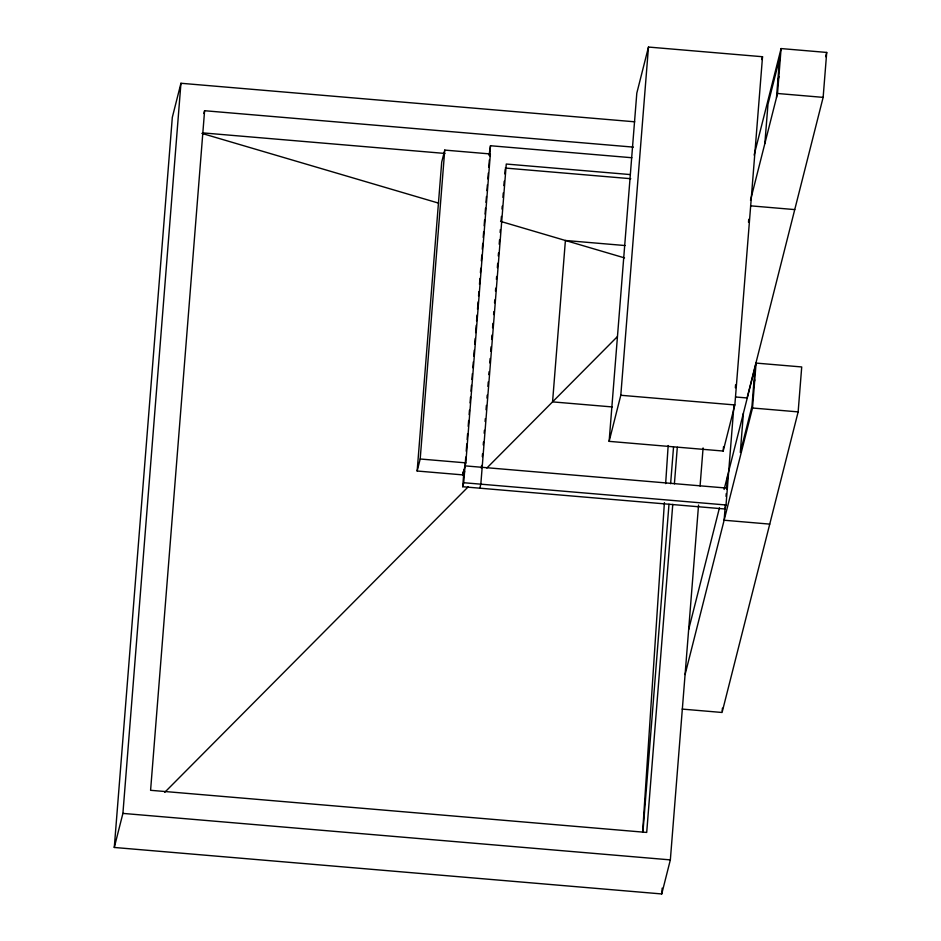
<?xml version="1.0" encoding="UTF-8"?>
<svg xmlns="http://www.w3.org/2000/svg" width="941" height="941" viewBox="0 0 941 941"><rect width="100%" height="100%" fill="white"/><g stroke="black" fill="none" stroke-linecap="round" stroke-linejoin="round"><path stroke-width="1.41" d="M642.621 832.291L664.393 502.647M665.652 483.603L668.169 445.516M698.551 505.07L670.345 859.886L661.735 893.95L114.284 847.465L172.321 117.343L180.943 83.267L634.705 121.801M114.284 847.465L122.906 813.4L180.943 83.267M633.387 147.125L204.597 110.72L150.584 790.299L646.702 832.432L672.768 504.352M417.157 471.018L441.705 162.111L444.752 150.089L490.367 153.959L465.819 462.866L462.772 474.887L417.157 471.018L420.192 458.996L444.752 150.089M462.772 474.887L463.007 471.959M733.956 405.359L726.029 504.988L725.017 508.999L462.701 486.732L464.042 469.877M489.038 155.359L490.496 145.737L631.858 157.735M462.701 486.732L463.713 482.721L465.76 457.091M466.218 451.233L466.807 443.917M467.148 439.518L467.618 433.66M468.195 426.344L468.665 420.486M469.124 414.628L469.477 410.241M470.065 402.924L470.524 397.067M470.994 391.209L471.453 385.351M471.923 379.494L472.382 373.636M472.853 367.79L473.323 361.932M473.782 356.074L474.252 350.217M474.711 344.359L475.181 338.501M475.64 332.644L476.228 325.327M476.581 320.94L477.04 315.082M477.51 309.224L478.087 301.908M478.557 296.05L478.898 291.651M479.487 284.335L479.945 278.477M480.416 272.619L480.769 268.232M481.345 260.916L481.816 255.058M482.274 249.2L482.745 243.343M483.204 237.485L483.674 231.639M484.145 225.781L484.603 219.923M485.074 214.066L485.532 208.208M486.003 202.35L486.462 196.493M486.932 190.647L487.403 184.789M487.861 178.931L488.332 173.073M488.791 167.216L489.379 159.899M489.826 154.159L490.496 145.737M481.38 468.406L481.616 465.466M482.31 456.679L482.545 453.75M483.251 444.964L483.474 442.035M484.18 433.236L484.415 430.308M485.109 421.521L485.344 418.592M486.038 409.794L486.391 405.395M486.968 398.078L487.203 395.149M487.909 386.351L488.25 381.964M488.838 374.636L489.073 371.707M489.767 362.908L490.12 358.521M490.696 351.193L491.049 346.794M491.625 339.466L491.978 335.078M492.566 327.75L492.908 323.351M493.613 314.565L493.849 311.636M494.543 302.837L494.778 299.908M495.472 291.122L495.707 288.193M496.401 279.395L496.636 276.466M497.342 267.679L497.683 263.28M498.271 255.952L498.507 253.023M499.2 244.237L499.553 239.837M500.13 232.509L500.365 229.58M501.059 220.794L501.412 216.395M502 209.067L502.223 206.138M502.929 197.351L503.27 192.952M503.858 185.624L504.211 181.237M504.788 173.909L505.141 169.509M609.133 441.353L636.81 93.147L648.478 47.05L762.528 56.731L734.85 404.948L723.182 451.045L609.133 441.353L620.801 395.267L648.478 47.05M642.915 832.303L668.992 504.235M670.615 483.721L673.533 447.104M674.403 483.85L677.308 447.234M661.735 893.95L662.193 888.116M700.069 486.026L703.092 447.928M723.182 451.045L723.535 446.669M725.358 504.788L724.123 520.232L769.75 524.113M726.029 496.366L726.252 493.555M726.581 489.344L727.699 475.299M735.344 387.786L735.58 384.857M748.507 222.217L748.742 219.288M743.414 413.181L740.296 452.492L751.953 406.406L755.082 367.084M764.845 143.597L767.974 104.275L779.63 58.189L776.501 97.499M722.194 711.031L722.429 708.138M685.083 674.544L752.518 408.006L756.093 363.085L801.72 366.955L798.144 411.887L722.076 712.478L682.166 709.091M750.495 200.292L777.525 93.488L781.089 48.567L826.716 52.437L823.14 97.37L747.083 397.961L735.674 396.996M203.891 113.485L204.597 110.72M489.861 155.971L490.367 153.959M463.595 475.499L464.607 471.488M479.816 488.179L480.827 484.168L506.27 164.04L630.329 174.579M761.822 59.53L762.528 56.731M754.129 155.1L781.089 48.567M777.842 80.655L778.866 76.644M825.633 56.695L826.716 52.437M688.647 629.611L719.453 507.858M724.111 489.461L756.093 363.085M753.741 383.94L754.753 379.929M164.734 792.334L468.206 486.815M486.838 468.042L617.343 336.655M777.525 93.488L823.14 97.37M203.456 132.94L444.928 153.442M505.258 168.051L630.776 178.708M750.553 205.832L794.745 209.596M625.036 245.542L565.4 240.484L552.567 401.878L612.203 406.935M620.801 395.267L734.85 404.948M752.518 408.006L798.144 411.887M420.192 458.996L465.819 462.866M465.054 465.866L727.369 488.144M463.713 482.721L726.029 504.988M122.906 813.4L670.345 859.886M201.88 133.399L438.577 203.127M500.565 221.382L624.542 257.905"/></g></svg>
